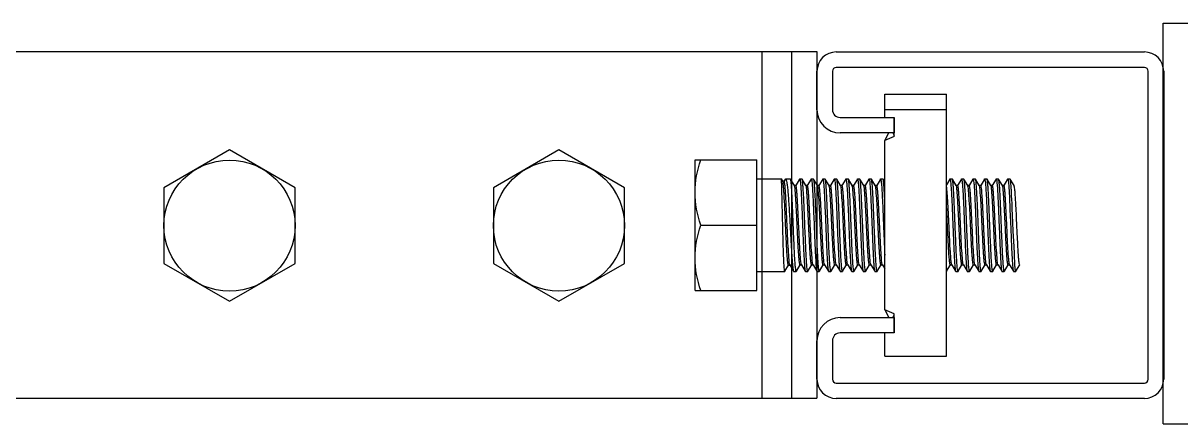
# Model space of a CAD drawing. Extents: x 185245 to 1992634, y -19957 to 755165.
# Drawn here: x 1881130 to 1881814, y 565355 to 565592 of the extents above; entities that cross this region are included whole.
import ezdxf

# ---------------------------------------------------------------- set-up
doc = ezdxf.new("R2010")
doc.units = 0
doc.header["$LTSCALE"] = 1000
doc.header["$MEASUREMENT"] = 0
doc.layers.add('02___PRT_ALL_AXES', color=7, linetype='Continuous')

msp = doc.modelspace()

# ---------------------------------------------------------------- linework, layer by layer
at = {"color": 0, "linetype": 'Continuous'}
for p, q in [((1881803.85, 565354.85), (1881803.85, 565591.77)), ((1881803.85, 565591.77), (1882058.99, 565591.77)), ((1881610.62, 565574.71), (1881792.7, 565574.71)), ((1881599.24, 565540.57), (1881599.24, 565563.33)), ((1881608.34, 565563.33), (1881608.34, 565540.57)), ((1881792.7, 565565.61), (1881610.62, 565565.61)), ((1881794.97, 565381.26), (1881794.97, 565563.33)), ((1881804.08, 565563.33), (1881804.08, 565381.26)), ((1881639.3, 565536.06), (1881639.3, 565540.61)), ((1881612.9, 565536.02), (1881644.76, 565536.02)), ((1881644.76, 565524.68), (1881644.76, 565536.06)), ((1881644.76, 565536.02), (1881644.76, 565526.92)), ((1881644.76, 565526.92), (1881612.9, 565526.92)), ((1881639.3, 565522.4), (1881641.67, 565526.95)), ((1881644.05, 565526.95), (1881644.76, 565525.59)), ((1881644.76, 565524.68), (1881639.3, 565522.4)), ((1881639.3, 565422.23), (1881639.3, 565522.4)), ((1881563.63, 565433.61), (1881563.63, 565511.02)), ((1881579.01, 565498.24), (1881578.21, 565499.63)), ((1881580.44, 565499.42), (1881579.81, 565498.33)), ((1881583.62, 565499.57), (1881583.55, 565499.63)), ((1881585.87, 565495.69), (1881583.62, 565499.57)), ((1881588.94, 565499.57), (1881586.7, 565495.71)), ((1881588.94, 565499.57), (1881589.01, 565499.63)), ((1881590.45, 565499.57), (1881590.38, 565499.63)), ((1881592.7, 565495.69), (1881590.45, 565499.57)), ((1881595.77, 565499.57), (1881593.53, 565495.71)), ((1881595.77, 565499.57), (1881595.84, 565499.63)), ((1881597.28, 565499.57), (1881597.21, 565499.63)), ((1881599.53, 565495.69), (1881597.28, 565499.57)), ((1881602.6, 565499.57), (1881600.36, 565495.71)), ((1881602.6, 565499.57), (1881602.67, 565499.63)), ((1881604.11, 565499.57), (1881604.04, 565499.63)), ((1881606.36, 565495.69), (1881604.11, 565499.57)), ((1881609.43, 565499.57), (1881607.19, 565495.71)), ((1881609.43, 565499.57), (1881609.5, 565499.63)), ((1881610.94, 565499.57), (1881610.87, 565499.63)), ((1881613.19, 565495.69), (1881610.94, 565499.57)), ((1881616.26, 565499.57), (1881614.02, 565495.71)), ((1881616.26, 565499.57), (1881616.33, 565499.63)), ((1881617.77, 565499.57), (1881617.7, 565499.63)), ((1881620.02, 565495.69), (1881617.77, 565499.57)), ((1881623.09, 565499.57), (1881620.85, 565495.71)), ((1881623.09, 565499.57), (1881623.16, 565499.63)), ((1881624.6, 565499.57), (1881624.53, 565499.63)), ((1881626.85, 565495.69), (1881624.6, 565499.57)), ((1881629.92, 565499.57), (1881627.68, 565495.71)), ((1881629.92, 565499.57), (1881629.99, 565499.63)), ((1881631.43, 565499.57), (1881631.36, 565499.63)), ((1881633.68, 565495.69), (1881631.43, 565499.57)), ((1881636.75, 565499.57), (1881634.51, 565495.71)), ((1881636.75, 565499.57), (1881636.82, 565499.63)), ((1881638.26, 565499.57), (1881638.19, 565499.63)), ((1881639.3, 565497.78), (1881638.26, 565499.57)), ((1881677.73, 565499.57), (1881675.72, 565496.11)), ((1881677.73, 565499.57), (1881677.8, 565499.63)), ((1881679.24, 565499.57), (1881679.17, 565499.63)), ((1881681.49, 565495.69), (1881679.24, 565499.57)), ((1881684.56, 565499.57), (1881682.32, 565495.71)), ((1881684.56, 565499.57), (1881684.63, 565499.63)), ((1881686.07, 565499.57), (1881686, 565499.63)), ((1881688.32, 565495.69), (1881686.07, 565499.57)), ((1881691.39, 565499.57), (1881689.15, 565495.71)), ((1881691.39, 565499.57), (1881691.46, 565499.63)), ((1881692.9, 565499.57), (1881692.83, 565499.63)), ((1881695.15, 565495.69), (1881692.9, 565499.57)), ((1881698.22, 565499.57), (1881695.98, 565495.71)), ((1881698.22, 565499.57), (1881698.29, 565499.63)), ((1881699.73, 565499.57), (1881699.66, 565499.63)), ((1881701.98, 565495.69), (1881699.73, 565499.57)), ((1881705.05, 565499.57), (1881702.81, 565495.71)), ((1881705.05, 565499.57), (1881705.12, 565499.63)), ((1881706.56, 565499.57), (1881706.49, 565499.63)), ((1881708.81, 565495.69), (1881706.56, 565499.57)), ((1881711.88, 565499.57), (1881709.64, 565495.71)), ((1881711.88, 565499.57), (1881711.95, 565499.63)), ((1881713.39, 565499.57), (1881713.32, 565499.63)), ((1881715.64, 565495.69), (1881713.39, 565499.57)), ((1881579.84, 565498.31), (1881578.97, 565498.31)), ((1881585.91, 565495.62), (1881585.87, 565495.69)), ((1881586.74, 565495.69), (1881585.87, 565495.69)), ((1881585.97, 565495.49), (1881585.91, 565495.62)), ((1881592.74, 565495.62), (1881592.7, 565495.69)), ((1881593.57, 565495.69), (1881592.7, 565495.69)), ((1881592.78, 565495.54), (1881592.74, 565495.61)), ((1881599.57, 565495.62), (1881599.53, 565495.69)), ((1881600.4, 565495.69), (1881599.53, 565495.69)), ((1881599.62, 565495.51), (1881599.57, 565495.62)), ((1881606.4, 565495.62), (1881606.36, 565495.69)), ((1881607.23, 565495.69), (1881606.36, 565495.69)), ((1881606.47, 565495.44), (1881606.4, 565495.62)), ((1881613.23, 565495.62), (1881613.19, 565495.69)), ((1881614.06, 565495.69), (1881613.19, 565495.69)), ((1881613.29, 565495.49), (1881613.23, 565495.62)), ((1881620.06, 565495.62), (1881620.02, 565495.69)), ((1881620.89, 565495.69), (1881620.02, 565495.69)), ((1881620.1, 565495.54), (1881620.06, 565495.61)), ((1881626.89, 565495.62), (1881626.85, 565495.69)), ((1881627.71, 565495.69), (1881626.85, 565495.69)), ((1881626.94, 565495.51), (1881626.89, 565495.62)), ((1881633.72, 565495.62), (1881633.68, 565495.69)), ((1881634.54, 565495.69), (1881633.68, 565495.69)), ((1881633.79, 565495.44), (1881633.72, 565495.62)), ((1881681.53, 565495.62), (1881681.49, 565495.69)), ((1881682.35, 565495.69), (1881681.49, 565495.69)), ((1881681.58, 565495.51), (1881681.53, 565495.62)), ((1881688.36, 565495.62), (1881688.32, 565495.69)), ((1881689.18, 565495.69), (1881688.32, 565495.69)), ((1881688.43, 565495.44), (1881688.36, 565495.62)), ((1881696.01, 565495.69), (1881695.15, 565495.69)), ((1881695.19, 565495.62), (1881695.15, 565495.69)), ((1881695.25, 565495.49), (1881695.19, 565495.62)), ((1881702.84, 565495.69), (1881701.98, 565495.69)), ((1881702.02, 565495.62), (1881701.98, 565495.69)), ((1881702.06, 565495.54), (1881702.02, 565495.61)), ((1881709.67, 565495.69), (1881708.81, 565495.69)), ((1881708.85, 565495.62), (1881708.81, 565495.69)), ((1881708.9, 565495.51), (1881708.85, 565495.62)), ((1881580.32, 565445.04), (1881580.27, 565444.99)), ((1881580.32, 565445.04), (1881582.43, 565448.68)), ((1881582.4, 565448.7), (1881583.26, 565448.7)), ((1881583.2, 565448.82), (1881583.18, 565448.86)), ((1881583.22, 565448.78), (1881583.2, 565448.82)), ((1881583.22, 565448.78), (1881585.36, 565445.08)), ((1881585.36, 565445.08), (1881585.46, 565444.99)), ((1881587.04, 565445.06), (1881586.96, 565444.99)), ((1881587.04, 565445.06), (1881589.27, 565448.92)), ((1881589.24, 565448.94), (1881590.11, 565448.94)), ((1881590.06, 565449.01), (1881589.99, 565449.19)), ((1881590.06, 565449.01), (1881590.11, 565448.94)), ((1881590.11, 565448.94), (1881592.35, 565445.06)), ((1881592.35, 565445.06), (1881592.43, 565444.99)), ((1881593.87, 565445.06), (1881593.79, 565444.99)), ((1881593.87, 565445.06), (1881596.1, 565448.92)), ((1881596.07, 565448.94), (1881596.94, 565448.94)), ((1881596.89, 565449.01), (1881596.84, 565449.12)), ((1881596.89, 565449.01), (1881596.94, 565448.94)), ((1881596.94, 565448.94), (1881599.18, 565445.06)), ((1881599.18, 565445.06), (1881599.26, 565444.99)), ((1881600.7, 565445.06), (1881600.62, 565444.99)), ((1881600.7, 565445.06), (1881602.93, 565448.92)), ((1881602.9, 565448.94), (1881603.77, 565448.94)), ((1881603.72, 565449.01), (1881603.69, 565449.09)), ((1881603.72, 565449.01), (1881603.77, 565448.94)), ((1881603.77, 565448.94), (1881606.01, 565445.06)), ((1881606.01, 565445.06), (1881606.09, 565444.99)), ((1881607.53, 565445.06), (1881607.45, 565444.99)), ((1881607.53, 565445.06), (1881609.76, 565448.92)), ((1881609.73, 565448.94), (1881610.6, 565448.94)), ((1881610.55, 565449.01), (1881610.5, 565449.13)), ((1881610.55, 565449.01), (1881610.6, 565448.94)), ((1881610.6, 565448.94), (1881612.84, 565445.06)), ((1881612.84, 565445.06), (1881612.92, 565444.99)), ((1881614.36, 565445.06), (1881614.28, 565444.99)), ((1881614.36, 565445.06), (1881616.59, 565448.92)), ((1881616.56, 565448.94), (1881617.43, 565448.94)), ((1881617.38, 565449.01), (1881617.31, 565449.19)), ((1881617.38, 565449.01), (1881617.43, 565448.94)), ((1881617.43, 565448.94), (1881619.67, 565445.06)), ((1881619.67, 565445.06), (1881619.75, 565444.99)), ((1881621.19, 565445.06), (1881621.11, 565444.99)), ((1881621.19, 565445.06), (1881623.42, 565448.92)), ((1881623.39, 565448.94), (1881624.26, 565448.94)), ((1881624.21, 565449.01), (1881624.16, 565449.12)), ((1881624.21, 565449.01), (1881624.26, 565448.94)), ((1881624.26, 565448.94), (1881626.5, 565445.06)), ((1881626.5, 565445.06), (1881626.58, 565444.99)), ((1881628.02, 565445.06), (1881627.94, 565444.99)), ((1881628.02, 565445.06), (1881630.25, 565448.92)), ((1881630.22, 565448.94), (1881631.09, 565448.94)), ((1881631.04, 565449.01), (1881631.01, 565449.09)), ((1881631.04, 565449.01), (1881631.09, 565448.94)), ((1881631.09, 565448.94), (1881633.33, 565445.06)), ((1881633.33, 565445.06), (1881633.41, 565444.99)), ((1881634.85, 565445.06), (1881634.77, 565444.99)), ((1881634.85, 565445.06), (1881637.08, 565448.92)), ((1881637.05, 565448.94), (1881637.92, 565448.94)), ((1881637.87, 565449.01), (1881637.82, 565449.13)), ((1881637.87, 565449.01), (1881637.92, 565448.94)), ((1881637.92, 565448.94), (1881639.3, 565446.56)), ((1881675.75, 565444.99), (1881675.72, 565445)), ((1881675.83, 565445.06), (1881675.75, 565444.99)), ((1881675.83, 565445.06), (1881678.06, 565448.92)), ((1881678.03, 565448.94), (1881678.9, 565448.94)), ((1881678.85, 565449.01), (1881678.8, 565449.12)), ((1881678.85, 565449.01), (1881678.9, 565448.94)), ((1881678.9, 565448.94), (1881681.14, 565445.06)), ((1881681.14, 565445.06), (1881681.22, 565444.99)), ((1881682.66, 565445.06), (1881682.58, 565444.99)), ((1881682.66, 565445.06), (1881684.89, 565448.92)), ((1881684.86, 565448.94), (1881685.73, 565448.94)), ((1881685.68, 565449.01), (1881685.65, 565449.09)), ((1881685.68, 565449.01), (1881685.73, 565448.94)), ((1881685.73, 565448.94), (1881687.97, 565445.06)), ((1881687.97, 565445.06), (1881688.05, 565444.99)), ((1881689.49, 565445.06), (1881689.41, 565444.99)), ((1881689.49, 565445.06), (1881691.72, 565448.92)), ((1881691.69, 565448.94), (1881692.56, 565448.94)), ((1881692.51, 565449.01), (1881692.46, 565449.13)), ((1881692.51, 565449.01), (1881692.56, 565448.94)), ((1881692.56, 565448.94), (1881694.8, 565445.06)), ((1881694.8, 565445.06), (1881694.88, 565444.99)), ((1881696.32, 565445.06), (1881696.24, 565444.99)), ((1881696.32, 565445.06), (1881698.55, 565448.92)), ((1881698.52, 565448.94), (1881699.39, 565448.94)), ((1881699.34, 565449.01), (1881699.27, 565449.19)), ((1881699.34, 565449.01), (1881699.39, 565448.94)), ((1881699.39, 565448.94), (1881701.63, 565445.06)), ((1881701.63, 565445.06), (1881701.71, 565444.99)), ((1881703.15, 565445.06), (1881703.07, 565444.99)), ((1881703.15, 565445.06), (1881705.38, 565448.92)), ((1881705.35, 565448.94), (1881706.22, 565448.94)), ((1881706.17, 565449.01), (1881706.12, 565449.12)), ((1881706.17, 565449.01), (1881706.22, 565448.94)), ((1881706.22, 565448.94), (1881708.46, 565445.06)), ((1881708.46, 565445.06), (1881708.54, 565444.99)), ((1881709.98, 565445.06), (1881709.9, 565444.99)), ((1881709.98, 565445.06), (1881712.21, 565448.92)), ((1881712.18, 565448.94), (1881713.05, 565448.94)), ((1881713, 565449.01), (1881712.97, 565449.09)), ((1881713, 565449.01), (1881713.05, 565448.94)), ((1881713.05, 565448.94), (1881715.29, 565445.06)), ((1881715.29, 565445.06), (1881715.37, 565444.99)), ((1881716.81, 565445.06), (1881716.73, 565444.99)), ((1881716.81, 565445.06), (1881719.04, 565448.92)), ((1881716.81, 565445.06), (1881717.35, 565446)), ((1881612.9, 565417.67), (1881644.76, 565417.67)), ((1881644.76, 565419.95), (1881639.3, 565422.23)), ((1881639.3, 565422.23), (1881641.67, 565417.67)), ((1881644.05, 565417.67), (1881644.76, 565419.04)), ((1881644.76, 565408.57), (1881644.76, 565419.95)), ((1881644.76, 565417.67), (1881644.76, 565408.57)), ((1881599.24, 565381.26), (1881599.24, 565404.02)), ((1881608.34, 565404.02), (1881608.34, 565381.26)), ((1881644.76, 565408.57), (1881612.9, 565408.57)), ((1881639.3, 565394.91), (1881639.3, 565408.57)), ((1881610.62, 565378.98), (1881792.7, 565378.98)), ((1881792.7, 565369.88), (1881610.62, 565369.88)), ((1881803.85, 565354.85), (1882058.99, 565354.85))]:
    msp.add_line(p, q, dxfattribs=at)
at = {"color": 0}
for p, q in [((1880999.45, 565575.01), (1881599.11, 565575.01)), ((1881322.17, 565575.01), (1881599.11, 565575.01)), ((1881566.56, 565575.01), (1881566.56, 565370.09)), ((1881584.12, 565575.01), (1881584.12, 565370.09)), ((1881599.11, 565575.01), (1881599.11, 565370.09)), ((1880459.92, 565370.01), (1881599.11, 565370.09)), ((1881322.17, 565370.09), (1881599.11, 565370.09))]:
    msp.add_line(p, q, dxfattribs=at)
at = {"color": 0, "linetype": 'Continuous'}
for centre, radius, start, end in [((1881610.62, 565563.33), 11.38, 90, 180), ((1881792.7, 565563.33), 11.38, 0, 90), ((1881610.62, 565563.33), 2.28, 90, 180), ((1881792.7, 565563.33), 2.28, 0, 90), ((1881612.9, 565540.57), 13.66, 180, 270), ((1881612.9, 565540.57), 4.55, 180, 270), ((1881612.9, 565404.02), 13.66, 90, 180), ((1881612.9, 565404.02), 4.55, 90, 180), ((1881610.62, 565381.26), 11.38, 180, 270), ((1881610.62, 565381.26), 2.28, 180, 270), ((1881792.7, 565381.26), 11.38, 270, 0), ((1881792.7, 565381.26), 2.28, 270, 0)]:
    msp.add_arc(centre, radius, start, end, dxfattribs=at)
for points, knots in [([(1881579, 565472.31), (1881578.91, 565475.77), (1881578.79, 565480.78), (1881578.63, 565487.17), (1881578.54, 565491.24), (1881578.41, 565494.59), (1881578.41, 565497.13), (1881578.21, 565498.67), (1881578.31, 565499.46), (1881578.21, 565499.63)], [0, 0, 0, 0, 0.378979, 0.550574, 0.701439, 0.825899, 0.919266, 0.978026, 1, 1, 1, 1]), ([(1881580.44, 565499.42), (1881580.48, 565499.48), (1881580.54, 565499.57), (1881580.65, 565499.63), (1881580.69, 565499.63)], [0, 0, 0, 0, 0.60461, 1, 1, 1, 1]), ([(1881580.69, 565499.63), (1881580.91, 565499.63), (1881581.2, 565498.67), (1881581.48, 565497.33), (1881581.81, 565494.71), (1881582.12, 565491.41), (1881582.43, 565487.3), (1881582.85, 565480.87), (1881583.13, 565475.8), (1881583.32, 565472.31)], [0, 0, 0, 0, 0.023288, 0.081106, 0.17351, 0.297357, 0.448037, 0.619843, 1, 1, 1, 1]), ([(1881585.26, 565472.31), (1881585.12, 565475.65), (1881584.87, 565481.87), (1881584.55, 565489.22), (1881584.25, 565494.1), (1881584.08, 565496.71), (1881583.86, 565498.42), (1881583.77, 565499.32), (1881583.62, 565499.57)], [0, 0, 0, 0, 0.366988, 0.682925, 0.807584, 0.903955, 0.968736, 1, 1, 1, 1]), ([(1881589.01, 565499.63), (1881589.2, 565499.63), (1881589.23, 565498.58), (1881589.53, 565497.36), (1881589.66, 565494.69), (1881589.89, 565491.41), (1881590.09, 565487.29), (1881590.38, 565480.86), (1881590.58, 565475.8), (1881590.72, 565472.31)], [0, 0, 0, 0, 0.020674, 0.077922, 0.170354, 0.294552, 0.445782, 0.618271, 1, 1, 1, 1]), ([(1881592.09, 565472.31), (1881591.95, 565475.65), (1881591.7, 565481.87), (1881591.38, 565489.22), (1881591.08, 565494.1), (1881590.91, 565496.71), (1881590.69, 565498.42), (1881590.6, 565499.32), (1881590.45, 565499.57)], [0, 0, 0, 0, 0.366992, 0.68293, 0.807585, 0.903954, 0.968736, 1, 1, 1, 1]), ([(1881595.84, 565499.63), (1881596.14, 565499.15), (1881596.21, 565497.95), (1881596.45, 565495.71), (1881596.63, 565492.85), (1881596.82, 565489.43), (1881597.03, 565484.87), (1881597.28, 565479.16), (1881597.46, 565474.6), (1881597.55, 565472.31)], [0, 0, 0, 0, 0.062069, 0.124628, 0.24966, 0.374704, 0.499766, 0.749882, 1, 1, 1, 1]), ([(1881598.92, 565472.31), (1881598.78, 565475.65), (1881598.53, 565481.87), (1881598.21, 565489.22), (1881597.91, 565494.1), (1881597.74, 565496.71), (1881597.52, 565498.42), (1881597.43, 565499.32), (1881597.28, 565499.57)], [0, 0, 0, 0, 0.366986, 0.682927, 0.807583, 0.903951, 0.968734, 1, 1, 1, 1]), ([(1881602.67, 565499.63), (1881602.96, 565499.15), (1881603.05, 565497.95), (1881603.28, 565495.71), (1881603.46, 565492.85), (1881603.65, 565489.43), (1881603.86, 565484.87), (1881604.11, 565479.16), (1881604.29, 565474.6), (1881604.38, 565472.31)], [0, 0, 0, 0, 0.062073, 0.124647, 0.249672, 0.374715, 0.499775, 0.749887, 1, 1, 1, 1]), ([(1881605.75, 565472.31), (1881605.61, 565475.65), (1881605.36, 565481.87), (1881605.04, 565489.22), (1881604.74, 565494.1), (1881604.57, 565496.71), (1881604.35, 565498.42), (1881604.26, 565499.32), (1881604.11, 565499.57)], [0, 0, 0, 0, 0.366981, 0.68292, 0.80758, 0.903952, 0.968734, 1, 1, 1, 1]), ([(1881609.5, 565499.63), (1881609.69, 565499.63), (1881609.72, 565498.58), (1881610.02, 565497.36), (1881610.15, 565494.69), (1881610.38, 565491.41), (1881610.58, 565487.29), (1881610.87, 565480.86), (1881611.07, 565475.8), (1881611.21, 565472.31)], [0, 0, 0, 0, 0.020675, 0.077925, 0.170358, 0.294556, 0.445789, 0.618278, 1, 1, 1, 1]), ([(1881612.58, 565472.31), (1881612.44, 565475.65), (1881612.19, 565481.87), (1881611.87, 565489.22), (1881611.57, 565494.1), (1881611.4, 565496.71), (1881611.18, 565498.42), (1881611.09, 565499.32), (1881610.94, 565499.57)], [0, 0, 0, 0, 0.366988, 0.682925, 0.807584, 0.903955, 0.968736, 1, 1, 1, 1]), ([(1881616.33, 565499.63), (1881616.52, 565499.63), (1881616.55, 565498.58), (1881616.85, 565497.36), (1881616.98, 565494.69), (1881617.21, 565491.41), (1881617.41, 565487.29), (1881617.7, 565480.86), (1881617.9, 565475.8), (1881618.04, 565472.31)], [0, 0, 0, 0, 0.020674, 0.077922, 0.170354, 0.294552, 0.445782, 0.618271, 1, 1, 1, 1]), ([(1881619.41, 565472.31), (1881619.27, 565475.65), (1881619.02, 565481.87), (1881618.7, 565489.22), (1881618.4, 565494.1), (1881618.23, 565496.71), (1881618.01, 565498.42), (1881617.92, 565499.32), (1881617.77, 565499.57)], [0, 0, 0, 0, 0.366992, 0.68293, 0.807585, 0.903954, 0.968736, 1, 1, 1, 1]), ([(1881623.16, 565499.63), (1881623.46, 565499.15), (1881623.53, 565497.95), (1881623.77, 565495.71), (1881623.95, 565492.85), (1881624.14, 565489.43), (1881624.35, 565484.87), (1881624.6, 565479.16), (1881624.78, 565474.6), (1881624.87, 565472.31)], [0, 0, 0, 0, 0.062069, 0.124628, 0.24966, 0.374704, 0.499766, 0.749882, 1, 1, 1, 1]), ([(1881626.24, 565472.31), (1881626.1, 565475.65), (1881625.85, 565481.87), (1881625.53, 565489.22), (1881625.23, 565494.1), (1881625.06, 565496.71), (1881624.84, 565498.42), (1881624.75, 565499.32), (1881624.6, 565499.57)], [0, 0, 0, 0, 0.366986, 0.682927, 0.807583, 0.903951, 0.968734, 1, 1, 1, 1]), ([(1881629.99, 565499.63), (1881630.28, 565499.15), (1881630.37, 565497.95), (1881630.6, 565495.71), (1881630.78, 565492.85), (1881630.97, 565489.43), (1881631.18, 565484.87), (1881631.43, 565479.16), (1881631.61, 565474.6), (1881631.7, 565472.31)], [0, 0, 0, 0, 0.062073, 0.124647, 0.249672, 0.374715, 0.499775, 0.749887, 1, 1, 1, 1]), ([(1881633.07, 565472.31), (1881632.93, 565475.65), (1881632.68, 565481.87), (1881632.36, 565489.22), (1881632.06, 565494.1), (1881631.89, 565496.71), (1881631.67, 565498.42), (1881631.58, 565499.32), (1881631.43, 565499.57)], [0, 0, 0, 0, 0.366981, 0.68292, 0.80758, 0.903952, 0.968734, 1, 1, 1, 1]), ([(1881636.82, 565499.63), (1881637.01, 565499.63), (1881637.04, 565498.58), (1881637.34, 565497.36), (1881637.47, 565494.69), (1881637.7, 565491.41), (1881637.9, 565487.29), (1881638.19, 565480.86), (1881638.39, 565475.8), (1881638.53, 565472.31)], [0, 0, 0, 0, 0.020675, 0.077925, 0.170358, 0.294556, 0.445789, 0.618278, 1, 1, 1, 1]), ([(1881639.3, 565486.63), (1881639.22, 565488.32), (1881639.05, 565491.33), (1881638.86, 565495.27), (1881638.54, 565497.85), (1881638.47, 565499.21), (1881638.26, 565499.57)], [0, 0, 0, 0, 0.391041, 0.698389, 0.904948, 1, 1, 1, 1]), ([(1881677.8, 565499.63), (1881678.1, 565499.15), (1881678.17, 565497.95), (1881678.41, 565495.71), (1881678.59, 565492.85), (1881678.78, 565489.43), (1881678.99, 565484.87), (1881679.24, 565479.16), (1881679.42, 565474.6), (1881679.51, 565472.31)], [0, 0, 0, 0, 0.062069, 0.124628, 0.24966, 0.374704, 0.499766, 0.749882, 1, 1, 1, 1]), ([(1881680.87, 565472.31), (1881680.74, 565475.65), (1881680.49, 565481.87), (1881680.17, 565489.22), (1881679.87, 565494.1), (1881679.7, 565496.71), (1881679.48, 565498.42), (1881679.38, 565499.32), (1881679.24, 565499.57)], [0, 0, 0, 0, 0.366986, 0.682927, 0.807583, 0.903951, 0.968734, 1, 1, 1, 1]), ([(1881684.63, 565499.63), (1881684.92, 565499.15), (1881685, 565497.95), (1881685.24, 565495.71), (1881685.42, 565492.85), (1881685.61, 565489.43), (1881685.82, 565484.87), (1881686.07, 565479.16), (1881686.25, 565474.6), (1881686.34, 565472.31)], [0, 0, 0, 0, 0.062073, 0.124647, 0.249672, 0.374715, 0.499775, 0.749887, 1, 1, 1, 1]), ([(1881687.7, 565472.31), (1881687.57, 565475.65), (1881687.32, 565481.87), (1881687, 565489.22), (1881686.7, 565494.1), (1881686.53, 565496.71), (1881686.31, 565498.42), (1881686.21, 565499.32), (1881686.07, 565499.57)], [0, 0, 0, 0, 0.366981, 0.68292, 0.80758, 0.903952, 0.968734, 1, 1, 1, 1]), ([(1881691.46, 565499.63), (1881691.65, 565499.63), (1881691.68, 565498.58), (1881691.97, 565497.36), (1881692.11, 565494.69), (1881692.34, 565491.41), (1881692.54, 565487.29), (1881692.83, 565480.86), (1881693.03, 565475.8), (1881693.17, 565472.31)], [0, 0, 0, 0, 0.020675, 0.077925, 0.170358, 0.294556, 0.445789, 0.618278, 1, 1, 1, 1]), ([(1881694.53, 565472.31), (1881694.4, 565475.65), (1881694.15, 565481.87), (1881693.83, 565489.22), (1881693.53, 565494.1), (1881693.36, 565496.71), (1881693.14, 565498.42), (1881693.04, 565499.32), (1881692.9, 565499.57)], [0, 0, 0, 0, 0.366988, 0.682925, 0.807584, 0.903955, 0.968736, 1, 1, 1, 1]), ([(1881698.29, 565499.63), (1881698.48, 565499.63), (1881698.51, 565498.58), (1881698.8, 565497.36), (1881698.94, 565494.69), (1881699.17, 565491.41), (1881699.37, 565487.29), (1881699.66, 565480.86), (1881699.86, 565475.8), (1881700, 565472.31)], [0, 0, 0, 0, 0.020674, 0.077922, 0.170354, 0.294552, 0.445782, 0.618271, 1, 1, 1, 1]), ([(1881701.36, 565472.31), (1881701.23, 565475.65), (1881700.98, 565481.87), (1881700.66, 565489.22), (1881700.36, 565494.1), (1881700.19, 565496.71), (1881699.97, 565498.42), (1881699.87, 565499.32), (1881699.73, 565499.57)], [0, 0, 0, 0, 0.366992, 0.68293, 0.807585, 0.903954, 0.968736, 1, 1, 1, 1]), ([(1881705.12, 565499.63), (1881705.41, 565499.15), (1881705.49, 565497.95), (1881705.73, 565495.71), (1881705.91, 565492.85), (1881706.1, 565489.43), (1881706.31, 565484.87), (1881706.56, 565479.16), (1881706.74, 565474.6), (1881706.83, 565472.31)], [0, 0, 0, 0, 0.062069, 0.124628, 0.24966, 0.374704, 0.499766, 0.749882, 1, 1, 1, 1]), ([(1881708.19, 565472.31), (1881708.06, 565475.65), (1881707.81, 565481.87), (1881707.49, 565489.22), (1881707.19, 565494.1), (1881707.02, 565496.71), (1881706.8, 565498.42), (1881706.7, 565499.32), (1881706.56, 565499.57)], [0, 0, 0, 0, 0.366986, 0.682927, 0.807583, 0.903951, 0.968734, 1, 1, 1, 1]), ([(1881711.95, 565499.63), (1881712.2, 565499.21), (1881712.32, 565498.18), (1881712.49, 565496.23), (1881712.77, 565492.75), (1881712.91, 565489.78), (1881714.55, 565452.31)], [0, 0, 0, 0, 0.124099, 0.249608, 0.499549, 1, 1, 1, 1]), ([(1881716.21, 565448.09), (1881714.12, 565492.47), (1881714, 565494.37), (1881713.84, 565496.85), (1881713.62, 565498.48), (1881713.53, 565499.33), (1881713.39, 565499.57)], [0, 0, 0, 0, 0.393102, 0.696629, 0.900807, 1, 1, 1, 1]), ([(1881582.4, 565448.7), (1881582.22, 565448.7), (1881582.14, 565449.64), (1881581.88, 565450.76), (1881581.72, 565453.16), (1881581.5, 565456.11), (1881581.29, 565459.79), (1881581, 565465.53), (1881580.67, 565473.14), (1881580.27, 565481.99), (1881579.94, 565488.77), (1881579.64, 565493.24), (1881579.46, 565495.62), (1881579.25, 565497.19), (1881579.14, 565498.01), (1881579.01, 565498.24)], [0, 0, 0, 0, 0.01052, 0.0391, 0.08506, 0.146619, 0.22135, 0.306335, 0.493724, 0.680808, 0.840683, 0.903326, 0.951582, 0.984032, 1, 1, 1, 1]), ([(1881583.18, 565448.86), (1881582.82, 565449.76), (1881582.74, 565452.84), (1881582.2, 565458.54), (1881581.89, 565466.49), (1881581.47, 565475.37), (1881581.14, 565482.8), (1881580.86, 565488.25), (1881580.67, 565491.66), (1881580.46, 565494.34), (1881580.3, 565496.49), (1881580.08, 565497.49), (1881579.99, 565498.31), (1881579.84, 565498.31)], [0, 0, 0, 0, 0.058667, 0.181398, 0.349542, 0.537959, 0.719317, 0.799263, 0.868346, 0.924327, 0.965497, 0.990759, 1, 1, 1, 1]), ([(1881589.24, 565448.94), (1881589.09, 565448.94), (1881588.99, 565449.75), (1881588.77, 565450.74), (1881588.61, 565452.84), (1881588.4, 565455.44), (1881588.2, 565458.71), (1881587.92, 565463.89), (1881587.6, 565470.87), (1881587.2, 565479.14), (1881586.88, 565486.48), (1881586.41, 565491.78), (1881586.28, 565494.63), (1881585.97, 565495.49)], [0, 0, 0, 0, 0.009862, 0.036422, 0.079279, 0.137007, 0.207601, 0.288584, 0.470051, 0.656062, 0.820625, 0.940784, 1, 1, 1, 1]), ([(1881589.99, 565449.19), (1881589.7, 565450.1), (1881589.54, 565452.98), (1881589.09, 565458.35), (1881588.76, 565465.7), (1881588.37, 565473.94), (1881588.04, 565480.88), (1881587.77, 565486.01), (1881587.57, 565489.25), (1881587.37, 565491.83), (1881587.2, 565493.91), (1881586.98, 565494.89), (1881586.89, 565495.69), (1881586.74, 565495.69)], [0, 0, 0, 0, 0.06161, 0.183132, 0.347991, 0.533432, 0.713816, 0.794195, 0.864212, 0.921438, 0.963906, 0.990221, 1, 1, 1, 1]), ([(1881596.07, 565448.94), (1881595.91, 565448.94), (1881595.82, 565449.76), (1881595.6, 565450.76), (1881595.43, 565452.88), (1881595.22, 565455.51), (1881595.03, 565458.82), (1881594.75, 565464.03), (1881594.42, 565471.06), (1881594.02, 565479.36), (1881593.71, 565486.7), (1881593.2, 565491.92), (1881593.11, 565494.72), (1881592.78, 565495.54)], [0, 0, 0, 0, 0.009951, 0.036772, 0.080043, 0.138305, 0.209512, 0.291137, 0.473755, 0.660367, 0.824608, 0.943318, 1, 1, 1, 1]), ([(1881596.84, 565449.12), (1881596.53, 565449.98), (1881596.41, 565452.81), (1881595.92, 565458.1), (1881595.61, 565465.44), (1881595.2, 565473.71), (1881594.88, 565480.71), (1881594.6, 565485.89), (1881594.41, 565489.17), (1881594.2, 565491.78), (1881594.04, 565493.89), (1881593.81, 565494.88), (1881593.72, 565495.69), (1881593.57, 565495.69)], [0, 0, 0, 0, 0.058624, 0.178444, 0.342933, 0.529084, 0.71082, 0.791953, 0.86269, 0.920543, 0.963496, 0.990117, 1, 1, 1, 1]), ([(1881602.9, 565448.94), (1881602.75, 565448.94), (1881602.65, 565449.75), (1881602.43, 565450.74), (1881602.26, 565452.85), (1881602.06, 565455.46), (1881601.86, 565458.74), (1881601.58, 565463.92), (1881601.26, 565470.91), (1881600.86, 565479.19), (1881600.54, 565486.53), (1881600.06, 565491.82), (1881599.94, 565494.65), (1881599.62, 565495.51)], [0, 0, 0, 0, 0.009883, 0.036504, 0.079457, 0.13731, 0.208047, 0.28918, 0.470916, 0.657067, 0.821556, 0.941376, 1, 1, 1, 1]), ([(1881603.69, 565449.09), (1881603.35, 565449.9), (1881603.26, 565452.71), (1881602.75, 565457.93), (1881602.45, 565465.27), (1881602.04, 565473.57), (1881601.72, 565480.6), (1881601.44, 565485.81), (1881601.24, 565489.12), (1881601.03, 565491.75), (1881600.87, 565493.87), (1881600.64, 565494.87), (1881600.55, 565495.69), (1881600.4, 565495.69)], [0, 0, 0, 0, 0.056682, 0.175392, 0.339633, 0.526245, 0.708863, 0.790488, 0.861695, 0.919957, 0.963228, 0.990049, 1, 1, 1, 1]), ([(1881609.73, 565448.94), (1881609.58, 565448.94), (1881609.48, 565449.74), (1881609.26, 565450.72), (1881609.1, 565452.8), (1881608.89, 565455.38), (1881608.7, 565458.62), (1881608.42, 565463.75), (1881608.1, 565470.69), (1881607.71, 565478.93), (1881607.37, 565486.28), (1881606.92, 565491.65), (1881606.77, 565494.53), (1881606.47, 565495.44)], [0, 0, 0, 0, 0.009779, 0.036094, 0.078562, 0.135788, 0.205805, 0.286184, 0.466568, 0.652009, 0.816868, 0.93839, 1, 1, 1, 1]), ([(1881610.5, 565449.13), (1881610.19, 565450), (1881610.06, 565452.85), (1881609.58, 565458.15), (1881609.26, 565465.49), (1881608.86, 565473.76), (1881608.54, 565480.74), (1881608.26, 565485.91), (1881608.07, 565489.19), (1881607.86, 565491.79), (1881607.7, 565493.89), (1881607.47, 565494.88), (1881607.38, 565495.69), (1881607.23, 565495.69)], [0, 0, 0, 0, 0.059216, 0.179375, 0.343938, 0.529949, 0.711416, 0.792399, 0.862993, 0.920721, 0.963578, 0.990138, 1, 1, 1, 1]), ([(1881616.56, 565448.94), (1881616.41, 565448.94), (1881616.31, 565449.75), (1881616.09, 565450.74), (1881615.93, 565452.84), (1881615.72, 565455.44), (1881615.52, 565458.71), (1881615.24, 565463.89), (1881614.92, 565470.87), (1881614.52, 565479.14), (1881614.2, 565486.48), (1881613.73, 565491.78), (1881613.6, 565494.63), (1881613.29, 565495.49)], [0, 0, 0, 0, 0.009862, 0.036422, 0.079279, 0.137007, 0.207601, 0.288584, 0.470051, 0.656062, 0.820625, 0.940784, 1, 1, 1, 1]), ([(1881617.31, 565449.19), (1881617.02, 565450.1), (1881616.86, 565452.98), (1881616.41, 565458.35), (1881616.08, 565465.7), (1881615.68, 565473.94), (1881615.36, 565480.88), (1881615.09, 565486.01), (1881614.89, 565489.25), (1881614.69, 565491.83), (1881614.52, 565493.91), (1881614.3, 565494.89), (1881614.21, 565495.69), (1881614.06, 565495.69)], [0, 0, 0, 0, 0.06161, 0.183132, 0.347991, 0.533432, 0.713816, 0.794195, 0.864212, 0.921438, 0.963906, 0.990221, 1, 1, 1, 1]), ([(1881623.39, 565448.94), (1881623.23, 565448.94), (1881623.14, 565449.76), (1881622.91, 565450.76), (1881622.75, 565452.88), (1881622.54, 565455.51), (1881622.35, 565458.82), (1881622.07, 565464.03), (1881621.74, 565471.06), (1881621.34, 565479.36), (1881621.03, 565486.7), (1881620.52, 565491.92), (1881620.43, 565494.72), (1881620.1, 565495.54)], [0, 0, 0, 0, 0.009951, 0.036772, 0.080043, 0.138305, 0.209512, 0.291137, 0.473755, 0.660367, 0.824608, 0.943318, 1, 1, 1, 1]), ([(1881624.16, 565449.12), (1881623.85, 565449.98), (1881623.73, 565452.81), (1881623.24, 565458.1), (1881622.92, 565465.44), (1881622.52, 565473.71), (1881622.2, 565480.71), (1881621.92, 565485.89), (1881621.73, 565489.17), (1881621.52, 565491.78), (1881621.36, 565493.89), (1881621.13, 565494.88), (1881621.04, 565495.69), (1881620.89, 565495.69)], [0, 0, 0, 0, 0.058624, 0.178444, 0.342933, 0.529084, 0.71082, 0.791953, 0.86269, 0.920543, 0.963496, 0.990117, 1, 1, 1, 1]), ([(1881630.22, 565448.94), (1881630.07, 565448.94), (1881629.97, 565449.75), (1881629.75, 565450.74), (1881629.58, 565452.85), (1881629.38, 565455.46), (1881629.18, 565458.74), (1881628.9, 565463.92), (1881628.58, 565470.91), (1881628.18, 565479.19), (1881627.86, 565486.53), (1881627.38, 565491.82), (1881627.26, 565494.65), (1881626.94, 565495.51)], [0, 0, 0, 0, 0.009883, 0.036504, 0.079457, 0.13731, 0.208047, 0.28918, 0.470916, 0.657067, 0.821556, 0.941376, 1, 1, 1, 1]), ([(1881631.01, 565449.09), (1881630.67, 565449.9), (1881630.58, 565452.71), (1881630.07, 565457.93), (1881629.77, 565465.27), (1881629.36, 565473.57), (1881629.04, 565480.6), (1881628.76, 565485.81), (1881628.56, 565489.12), (1881628.35, 565491.75), (1881628.19, 565493.87), (1881627.96, 565494.87), (1881627.87, 565495.69), (1881627.71, 565495.69)], [0, 0, 0, 0, 0.056682, 0.175392, 0.339633, 0.526245, 0.708863, 0.790488, 0.861695, 0.919957, 0.963228, 0.990049, 1, 1, 1, 1]), ([(1881637.05, 565448.94), (1881636.9, 565448.94), (1881636.8, 565449.74), (1881636.58, 565450.72), (1881636.42, 565452.8), (1881636.21, 565455.38), (1881636.02, 565458.62), (1881635.74, 565463.75), (1881635.42, 565470.69), (1881635.03, 565478.93), (1881634.69, 565486.28), (1881634.24, 565491.65), (1881634.08, 565494.53), (1881633.79, 565495.44)], [0, 0, 0, 0, 0.009779, 0.036094, 0.078562, 0.135788, 0.205805, 0.286184, 0.466568, 0.652009, 0.816868, 0.93839, 1, 1, 1, 1]), ([(1881637.82, 565449.13), (1881637.51, 565450), (1881637.38, 565452.85), (1881636.9, 565458.15), (1881636.58, 565465.49), (1881636.18, 565473.76), (1881635.86, 565480.74), (1881635.58, 565485.91), (1881635.39, 565489.19), (1881635.18, 565491.79), (1881635.02, 565493.89), (1881634.79, 565494.88), (1881634.7, 565495.69), (1881634.54, 565495.69)], [0, 0, 0, 0, 0.059216, 0.179375, 0.343938, 0.529949, 0.711416, 0.792399, 0.862993, 0.920721, 0.963578, 0.990138, 1, 1, 1, 1]), ([(1881678.8, 565449.12), (1881678.51, 565449.9), (1881678.38, 565452.46), (1881677.94, 565457.25), (1881677.63, 565463.96), (1881677.26, 565471.69), (1881676.89, 565479.5), (1881676.56, 565486.43), (1881676.17, 565491.58), (1881675.96, 565494.36), (1881675.72, 565495.31)], [0, 0, 0, 0, 0.053745, 0.162765, 0.3138, 0.48818, 0.6643, 0.82034, 0.936997, 1, 1, 1, 1]), ([(1881684.86, 565448.94), (1881684.71, 565448.94), (1881684.61, 565449.75), (1881684.39, 565450.74), (1881684.22, 565452.85), (1881684.02, 565455.46), (1881683.82, 565458.74), (1881683.54, 565463.92), (1881683.22, 565470.91), (1881682.82, 565479.19), (1881682.5, 565486.53), (1881682.02, 565491.82), (1881681.9, 565494.65), (1881681.58, 565495.51)], [0, 0, 0, 0, 0.009883, 0.036504, 0.079457, 0.13731, 0.208047, 0.28918, 0.470916, 0.657067, 0.821556, 0.941376, 1, 1, 1, 1]), ([(1881685.65, 565449.09), (1881685.31, 565449.9), (1881685.22, 565452.71), (1881684.71, 565457.93), (1881684.41, 565465.27), (1881684, 565473.57), (1881683.68, 565480.6), (1881683.4, 565485.81), (1881683.2, 565489.12), (1881682.99, 565491.75), (1881682.83, 565493.87), (1881682.6, 565494.87), (1881682.51, 565495.69), (1881682.35, 565495.69)], [0, 0, 0, 0, 0.056682, 0.175392, 0.339633, 0.526245, 0.708863, 0.790488, 0.861695, 0.919957, 0.963228, 0.990049, 1, 1, 1, 1]), ([(1881691.69, 565448.94), (1881691.54, 565448.94), (1881691.44, 565449.74), (1881691.22, 565450.72), (1881691.06, 565452.8), (1881690.85, 565455.38), (1881690.66, 565458.62), (1881690.38, 565463.75), (1881690.06, 565470.69), (1881689.67, 565478.93), (1881689.33, 565486.28), (1881688.88, 565491.65), (1881688.72, 565494.53), (1881688.43, 565495.44)], [0, 0, 0, 0, 0.009779, 0.036094, 0.078562, 0.135788, 0.205805, 0.286184, 0.466568, 0.652009, 0.816868, 0.93839, 1, 1, 1, 1]), ([(1881692.46, 565449.13), (1881692.15, 565450), (1881692.02, 565452.85), (1881691.54, 565458.15), (1881691.22, 565465.49), (1881690.82, 565473.76), (1881690.5, 565480.74), (1881690.22, 565485.91), (1881690.03, 565489.19), (1881689.82, 565491.79), (1881689.66, 565493.89), (1881689.43, 565494.88), (1881689.34, 565495.69), (1881689.18, 565495.69)], [0, 0, 0, 0, 0.059216, 0.179375, 0.343938, 0.529949, 0.711416, 0.792399, 0.862993, 0.920721, 0.963578, 0.990138, 1, 1, 1, 1]), ([(1881698.52, 565448.94), (1881698.37, 565448.94), (1881698.27, 565449.75), (1881698.05, 565450.74), (1881697.88, 565452.84), (1881697.68, 565455.44), (1881697.48, 565458.71), (1881697.2, 565463.89), (1881696.88, 565470.87), (1881696.48, 565479.14), (1881696.16, 565486.48), (1881695.68, 565491.78), (1881695.56, 565494.63), (1881695.25, 565495.49)], [0, 0, 0, 0, 0.009862, 0.036422, 0.079279, 0.137007, 0.207601, 0.288584, 0.470051, 0.656062, 0.820625, 0.940784, 1, 1, 1, 1]), ([(1881699.27, 565449.19), (1881698.98, 565450.1), (1881698.82, 565452.98), (1881698.37, 565458.35), (1881698.04, 565465.7), (1881697.64, 565473.94), (1881697.32, 565480.88), (1881697.04, 565486.01), (1881696.85, 565489.25), (1881696.65, 565491.83), (1881696.48, 565493.91), (1881696.26, 565494.89), (1881696.17, 565495.69), (1881696.01, 565495.69)], [0, 0, 0, 0, 0.06161, 0.183132, 0.347991, 0.533432, 0.713816, 0.794195, 0.864212, 0.921438, 0.963906, 0.990221, 1, 1, 1, 1]), ([(1881705.35, 565448.94), (1881705.19, 565448.94), (1881705.1, 565449.76), (1881704.87, 565450.76), (1881704.71, 565452.88), (1881704.5, 565455.51), (1881704.31, 565458.82), (1881704.03, 565464.03), (1881703.7, 565471.06), (1881703.3, 565479.36), (1881702.99, 565486.7), (1881702.48, 565491.92), (1881702.39, 565494.72), (1881702.06, 565495.54)], [0, 0, 0, 0, 0.009951, 0.036772, 0.080043, 0.138305, 0.209512, 0.291137, 0.473755, 0.660367, 0.824608, 0.943318, 1, 1, 1, 1]), ([(1881706.12, 565449.12), (1881705.81, 565449.98), (1881705.69, 565452.81), (1881705.2, 565458.1), (1881704.88, 565465.44), (1881704.48, 565473.71), (1881704.16, 565480.71), (1881703.88, 565485.89), (1881703.69, 565489.17), (1881703.48, 565491.78), (1881703.32, 565493.89), (1881703.09, 565494.88), (1881703, 565495.69), (1881702.84, 565495.69)], [0, 0, 0, 0, 0.058624, 0.178444, 0.342933, 0.529084, 0.71082, 0.791953, 0.86269, 0.920543, 0.963496, 0.990117, 1, 1, 1, 1]), ([(1881710.47, 565472.3), (1881710.34, 565475.05), (1881710.09, 565480.21), (1881709.78, 565487.12), (1881709.33, 565492.06), (1881709.2, 565494.7), (1881708.9, 565495.51)], [0, 0, 0, 0, 0.355598, 0.665454, 0.889721, 1, 1, 1, 1]), ([(1881711.89, 565461.7), (1881711.04, 565479.68), (1881710.86, 565483.19), (1881710.61, 565487.61), (1881710.43, 565490.34), (1881710.25, 565492.5), (1881710.09, 565494.22), (1881709.91, 565495.04), (1881709.8, 565495.69), (1881709.67, 565495.69)], [0, 0, 0, 0, 0.395624, 0.567717, 0.715911, 0.835986, 0.924567, 0.979325, 1, 1, 1, 1]), ([(1881717.86, 565461.7), (1881717, 565479.68), (1881716.83, 565483.19), (1881716.57, 565487.61), (1881716.4, 565490.34), (1881716.21, 565492.5), (1881716.06, 565494.22), (1881715.87, 565495.04), (1881715.77, 565495.69), (1881715.64, 565495.69)], [0, 0, 0, 0, 0.395624, 0.567717, 0.715911, 0.835986, 0.924567, 0.979325, 1, 1, 1, 1]), ([(1881678.03, 565448.94), (1881677.95, 565448.94), (1881677.83, 565449.32), (1881677.71, 565449.85), (1881677.57, 565450.9), (1881677.37, 565452.94), (1881677.13, 565456.34), (1881676.85, 565461.17), (1881676.58, 565466.79), (1881676.21, 565474.67), (1881675.94, 565480.64), (1881675.72, 565484.56)], [0, 0, 0, 0, 0.007019, 0.024616, 0.053116, 0.09213, 0.198909, 0.337627, 0.49863, 0.670688, 1, 1, 1, 1]), ([(1881580.27, 565444.99), (1881580.08, 565444.99), (1881580.12, 565446.07), (1881579.82, 565447.26), (1881579.75, 565449.95), (1881579.56, 565453.22), (1881579.42, 565457.34), (1881579.22, 565463.76), (1881579.09, 565468.83), (1881579, 565472.31)], [0, 0, 0, 0, 0.020229, 0.077353, 0.169761, 0.293996, 0.445316, 0.617937, 1, 1, 1, 1]), ([(1881583.32, 565472.31), (1881583.5, 565469), (1881583.83, 565462.82), (1881584.24, 565455.51), (1881584.61, 565450.64), (1881584.82, 565448.02), (1881585.08, 565446.27), (1881585.21, 565445.35), (1881585.36, 565445.08)], [0, 0, 0, 0, 0.364371, 0.67889, 0.80359, 0.900615, 0.966712, 1, 1, 1, 1]), ([(1881586.96, 565444.99), (1881586.77, 565444.99), (1881586.74, 565446.05), (1881586.45, 565447.27), (1881586.31, 565449.94), (1881586.08, 565453.22), (1881585.88, 565457.34), (1881585.59, 565463.76), (1881585.39, 565468.83), (1881585.26, 565472.31)], [0, 0, 0, 0, 0.020675, 0.077925, 0.170358, 0.294556, 0.445789, 0.618278, 1, 1, 1, 1]), ([(1881590.72, 565472.31), (1881590.85, 565468.97), (1881591.1, 565462.76), (1881591.42, 565455.41), (1881591.72, 565450.53), (1881591.89, 565447.92), (1881592.12, 565446.21), (1881592.21, 565445.31), (1881592.35, 565445.06)], [0, 0, 0, 0, 0.366981, 0.682921, 0.807581, 0.903952, 0.968734, 1, 1, 1, 1]), ([(1881593.79, 565444.99), (1881593.5, 565445.48), (1881593.42, 565446.68), (1881593.18, 565448.91), (1881593.01, 565451.78), (1881592.82, 565455.2), (1881592.6, 565459.76), (1881592.36, 565465.47), (1881592.18, 565470.03), (1881592.09, 565472.31)], [0, 0, 0, 0, 0.062073, 0.124647, 0.249671, 0.374714, 0.499774, 0.749886, 1, 1, 1, 1]), ([(1881597.55, 565472.31), (1881597.68, 565468.97), (1881597.93, 565462.76), (1881598.25, 565455.41), (1881598.55, 565450.53), (1881598.72, 565447.92), (1881598.95, 565446.21), (1881599.04, 565445.31), (1881599.18, 565445.06)], [0, 0, 0, 0, 0.366986, 0.682927, 0.807583, 0.903951, 0.968734, 1, 1, 1, 1]), ([(1881600.62, 565444.99), (1881600.43, 565444.99), (1881600.4, 565446.05), (1881600.11, 565447.27), (1881599.97, 565449.94), (1881599.74, 565453.22), (1881599.54, 565457.34), (1881599.25, 565463.76), (1881599.05, 565468.83), (1881598.92, 565472.31)], [0, 0, 0, 0, 0.020673, 0.07792, 0.170352, 0.294545, 0.445773, 0.618265, 1, 1, 1, 1]), ([(1881604.38, 565472.31), (1881604.51, 565468.97), (1881604.76, 565462.76), (1881605.08, 565455.41), (1881605.38, 565450.53), (1881605.55, 565447.92), (1881605.78, 565446.21), (1881605.87, 565445.31), (1881606.01, 565445.06)], [0, 0, 0, 0, 0.366992, 0.68293, 0.807585, 0.903954, 0.968736, 1, 1, 1, 1]), ([(1881607.45, 565444.99), (1881607.26, 565444.99), (1881607.23, 565446.05), (1881606.94, 565447.27), (1881606.8, 565449.94), (1881606.57, 565453.22), (1881606.37, 565457.34), (1881606.08, 565463.76), (1881605.88, 565468.83), (1881605.75, 565472.31)], [0, 0, 0, 0, 0.020674, 0.077922, 0.170354, 0.294552, 0.445783, 0.618271, 1, 1, 1, 1]), ([(1881611.21, 565472.31), (1881611.34, 565468.97), (1881611.59, 565462.76), (1881611.91, 565455.41), (1881612.21, 565450.53), (1881612.38, 565447.92), (1881612.61, 565446.21), (1881612.7, 565445.31), (1881612.84, 565445.06)], [0, 0, 0, 0, 0.366988, 0.682925, 0.807584, 0.903955, 0.968736, 1, 1, 1, 1]), ([(1881614.28, 565444.99), (1881614.09, 565444.99), (1881614.06, 565446.05), (1881613.77, 565447.27), (1881613.63, 565449.94), (1881613.4, 565453.22), (1881613.2, 565457.34), (1881612.91, 565463.76), (1881612.71, 565468.83), (1881612.58, 565472.31)], [0, 0, 0, 0, 0.020675, 0.077925, 0.170358, 0.294556, 0.445789, 0.618278, 1, 1, 1, 1]), ([(1881618.04, 565472.31), (1881618.17, 565468.97), (1881618.42, 565462.76), (1881618.74, 565455.41), (1881619.04, 565450.53), (1881619.21, 565447.92), (1881619.44, 565446.21), (1881619.53, 565445.31), (1881619.67, 565445.06)], [0, 0, 0, 0, 0.366981, 0.682921, 0.807581, 0.903952, 0.968734, 1, 1, 1, 1]), ([(1881621.11, 565444.99), (1881620.82, 565445.48), (1881620.74, 565446.68), (1881620.5, 565448.91), (1881620.33, 565451.78), (1881620.14, 565455.2), (1881619.92, 565459.76), (1881619.68, 565465.47), (1881619.5, 565470.03), (1881619.41, 565472.31)], [0, 0, 0, 0, 0.062073, 0.124647, 0.249671, 0.374714, 0.499774, 0.749886, 1, 1, 1, 1]), ([(1881624.87, 565472.31), (1881625, 565468.97), (1881625.25, 565462.76), (1881625.57, 565455.41), (1881625.87, 565450.53), (1881626.04, 565447.92), (1881626.27, 565446.21), (1881626.36, 565445.31), (1881626.5, 565445.06)], [0, 0, 0, 0, 0.366986, 0.682927, 0.807583, 0.903951, 0.968734, 1, 1, 1, 1]), ([(1881627.94, 565444.99), (1881627.75, 565444.99), (1881627.72, 565446.05), (1881627.43, 565447.27), (1881627.29, 565449.94), (1881627.06, 565453.22), (1881626.86, 565457.34), (1881626.57, 565463.76), (1881626.37, 565468.83), (1881626.24, 565472.31)], [0, 0, 0, 0, 0.020673, 0.07792, 0.170352, 0.294545, 0.445773, 0.618265, 1, 1, 1, 1]), ([(1881631.7, 565472.31), (1881631.83, 565468.97), (1881632.08, 565462.76), (1881632.4, 565455.41), (1881632.7, 565450.53), (1881632.87, 565447.92), (1881633.1, 565446.21), (1881633.19, 565445.31), (1881633.33, 565445.06)], [0, 0, 0, 0, 0.366992, 0.68293, 0.807585, 0.903954, 0.968736, 1, 1, 1, 1]), ([(1881634.77, 565444.99), (1881634.58, 565444.99), (1881634.55, 565446.05), (1881634.26, 565447.27), (1881634.12, 565449.94), (1881633.89, 565453.22), (1881633.69, 565457.34), (1881633.4, 565463.76), (1881633.2, 565468.83), (1881633.07, 565472.31)], [0, 0, 0, 0, 0.020674, 0.077922, 0.170354, 0.294552, 0.445783, 0.618271, 1, 1, 1, 1]), ([(1881638.53, 565472.31), (1881638.59, 565470.72), (1881638.83, 565464.81), (1881639.07, 565458.91), (1881639.3, 565454.61)], [0, 0, 0, 0, 0.27054, 1, 1, 1, 1]), ([(1881679.51, 565472.31), (1881679.64, 565468.97), (1881679.89, 565462.76), (1881680.21, 565455.41), (1881680.51, 565450.53), (1881680.68, 565447.92), (1881680.91, 565446.21), (1881681, 565445.31), (1881681.14, 565445.06)], [0, 0, 0, 0, 0.366986, 0.682927, 0.807583, 0.903951, 0.968734, 1, 1, 1, 1]), ([(1881682.58, 565444.99), (1881682.39, 565444.99), (1881682.36, 565446.05), (1881682.07, 565447.27), (1881681.93, 565449.94), (1881681.7, 565453.22), (1881681.5, 565457.34), (1881681.21, 565463.76), (1881681.01, 565468.83), (1881680.87, 565472.31)], [0, 0, 0, 0, 0.020673, 0.07792, 0.170352, 0.294545, 0.445773, 0.618265, 1, 1, 1, 1]), ([(1881686.34, 565472.31), (1881686.47, 565468.97), (1881686.72, 565462.76), (1881687.04, 565455.41), (1881687.34, 565450.53), (1881687.51, 565447.92), (1881687.74, 565446.21), (1881687.83, 565445.31), (1881687.97, 565445.06)], [0, 0, 0, 0, 0.366992, 0.68293, 0.807585, 0.903954, 0.968736, 1, 1, 1, 1]), ([(1881689.41, 565444.99), (1881689.22, 565444.99), (1881689.19, 565446.05), (1881688.9, 565447.27), (1881688.76, 565449.94), (1881688.53, 565453.22), (1881688.33, 565457.34), (1881688.04, 565463.76), (1881687.84, 565468.83), (1881687.7, 565472.31)], [0, 0, 0, 0, 0.020674, 0.077922, 0.170354, 0.294552, 0.445783, 0.618271, 1, 1, 1, 1]), ([(1881693.17, 565472.31), (1881693.3, 565468.97), (1881693.55, 565462.76), (1881693.87, 565455.41), (1881694.17, 565450.53), (1881694.34, 565447.92), (1881694.57, 565446.21), (1881694.66, 565445.31), (1881694.8, 565445.06)], [0, 0, 0, 0, 0.366988, 0.682925, 0.807584, 0.903955, 0.968736, 1, 1, 1, 1]), ([(1881696.24, 565444.99), (1881696.05, 565444.99), (1881696.02, 565446.05), (1881695.73, 565447.27), (1881695.59, 565449.94), (1881695.36, 565453.22), (1881695.16, 565457.34), (1881694.87, 565463.76), (1881694.67, 565468.83), (1881694.53, 565472.31)], [0, 0, 0, 0, 0.020675, 0.077925, 0.170358, 0.294556, 0.445789, 0.618278, 1, 1, 1, 1]), ([(1881700, 565472.31), (1881700.13, 565468.97), (1881700.38, 565462.76), (1881700.7, 565455.41), (1881701, 565450.53), (1881701.17, 565447.92), (1881701.4, 565446.21), (1881701.49, 565445.31), (1881701.63, 565445.06)], [0, 0, 0, 0, 0.366981, 0.682921, 0.807581, 0.903952, 0.968734, 1, 1, 1, 1]), ([(1881703.07, 565444.99), (1881702.78, 565445.48), (1881702.7, 565446.68), (1881702.46, 565448.91), (1881702.29, 565451.78), (1881702.1, 565455.2), (1881701.88, 565459.76), (1881701.64, 565465.47), (1881701.46, 565470.03), (1881701.36, 565472.31)], [0, 0, 0, 0, 0.062073, 0.124647, 0.249671, 0.374714, 0.499774, 0.749886, 1, 1, 1, 1]), ([(1881706.83, 565472.31), (1881706.96, 565468.97), (1881707.21, 565462.76), (1881707.53, 565455.41), (1881707.83, 565450.53), (1881708, 565447.92), (1881708.23, 565446.21), (1881708.32, 565445.31), (1881708.46, 565445.06)], [0, 0, 0, 0, 0.366986, 0.682927, 0.807583, 0.903951, 0.968734, 1, 1, 1, 1]), ([(1881709.9, 565444.99), (1881709.71, 565444.99), (1881709.68, 565446.05), (1881709.39, 565447.27), (1881709.25, 565449.94), (1881709.02, 565453.22), (1881708.82, 565457.34), (1881708.53, 565463.76), (1881708.33, 565468.83), (1881708.19, 565472.31)], [0, 0, 0, 0, 0.020673, 0.07792, 0.170352, 0.294545, 0.445773, 0.618265, 1, 1, 1, 1]), ([(1881712.18, 565448.94), (1881712.01, 565448.94), (1881711.93, 565449.82), (1881711.68, 565450.89), (1881711.52, 565453.16), (1881711.3, 565455.97), (1881711.1, 565459.49), (1881710.81, 565464.99), (1881710.61, 565469.32), (1881710.47, 565472.3)], [0, 0, 0, 0, 0.021176, 0.078541, 0.17097, 0.295093, 0.446212, 0.618559, 1, 1, 1, 1]), ([(1881712.97, 565449.09), (1881712.79, 565449.51), (1881712.66, 565450.88), (1881712.37, 565453.48), (1881712.14, 565457.25), (1881711.98, 565460.11), (1881711.89, 565461.7)], [0, 0, 0, 0, 0.108365, 0.320195, 0.623449, 1, 1, 1, 1]), ([(1881719.04, 565448.92), (1881718.76, 565449.51), (1881718.62, 565450.88), (1881718.33, 565453.48), (1881718.1, 565457.25), (1881717.94, 565460.11), (1881717.86, 565461.7)], [0, 0, 0, 0, 0.108365, 0.320195, 0.623449, 1, 1, 1, 1]), ([(1881714.55, 565452.31), (1881714.65, 565450.62), (1881714.75, 565448.42), (1881715.08, 565446.03), (1881715.17, 565445.27), (1881715.29, 565445.06)], [0, 0, 0, 0, 0.695338, 0.899325, 1, 1, 1, 1]), ([(1881716.73, 565444.99), (1881716.65, 565444.99), (1881716.55, 565445.36), (1881716.36, 565446.25), (1881716.28, 565447.31), (1881716.21, 565448.09)], [0, 0, 0, 0, 0.074733, 0.265154, 1, 1, 1, 1])]:
    msp.add_open_spline(points, degree=3, knots=knots, dxfattribs=at)
at = {"layer": '02___PRT_ALL_AXES', "color": 0, "linetype": 'Continuous'}
for p, q in [((1881639.3, 565540.61), (1881639.3, 565549.72)), ((1881639.3, 565549.72), (1881675.72, 565549.72)), ((1881675.72, 565394.91), (1881675.72, 565549.72)), ((1881639.3, 565540.61), (1881675.72, 565540.61)), ((1881252.15, 565516.79), (1881213.41, 565494.42)), ((1881290.89, 565494.42), (1881252.15, 565516.79)), ((1881446.78, 565516.79), (1881408.03, 565494.42)), ((1881485.52, 565494.42), (1881446.78, 565516.79)), ((1881527.2, 565511.02), (1881563.63, 565511.02)), ((1881527.2, 565433.61), (1881527.2, 565511.02)), ((1881563.63, 565499.63), (1881578.21, 565499.63)), ((1881580.69, 565499.63), (1881583.55, 565499.63)), ((1881589.01, 565499.63), (1881590.38, 565499.63)), ((1881595.84, 565499.63), (1881597.21, 565499.63)), ((1881602.67, 565499.63), (1881604.04, 565499.63)), ((1881609.5, 565499.63), (1881610.87, 565499.63)), ((1881616.33, 565499.63), (1881617.7, 565499.63)), ((1881623.16, 565499.63), (1881624.53, 565499.63)), ((1881629.99, 565499.63), (1881631.36, 565499.63)), ((1881636.82, 565499.63), (1881638.19, 565499.63)), ((1881677.8, 565499.63), (1881679.17, 565499.63)), ((1881684.63, 565499.63), (1881686, 565499.63)), ((1881691.46, 565499.63), (1881692.83, 565499.63)), ((1881698.29, 565499.63), (1881699.66, 565499.63)), ((1881705.12, 565499.63), (1881706.49, 565499.63)), ((1881711.95, 565499.63), (1881713.32, 565499.63)), ((1881213.41, 565494.42), (1881213.41, 565449.69)), ((1881290.89, 565449.69), (1881290.89, 565494.42)), ((1881408.03, 565494.42), (1881408.03, 565449.69)), ((1881485.52, 565449.69), (1881485.52, 565494.42)), ((1881530.66, 565472.31), (1881563.63, 565472.31)), ((1881213.41, 565449.69), (1881252.15, 565427.32)), ((1881252.15, 565427.32), (1881290.89, 565449.69)), ((1881408.03, 565449.69), (1881446.78, 565427.32)), ((1881446.78, 565427.32), (1881485.52, 565449.69)), ((1881563.63, 565444.99), (1881580.27, 565444.99)), ((1881585.46, 565444.99), (1881586.96, 565444.99)), ((1881592.43, 565444.99), (1881593.79, 565444.99)), ((1881599.26, 565444.99), (1881600.62, 565444.99)), ((1881606.09, 565444.99), (1881607.45, 565444.99)), ((1881612.92, 565444.99), (1881614.28, 565444.99)), ((1881619.75, 565444.99), (1881621.11, 565444.99)), ((1881626.58, 565444.99), (1881627.94, 565444.99)), ((1881633.41, 565444.99), (1881634.77, 565444.99)), ((1881681.22, 565444.99), (1881682.58, 565444.99)), ((1881688.05, 565444.99), (1881689.41, 565444.99)), ((1881694.88, 565444.99), (1881696.24, 565444.99)), ((1881701.71, 565444.99), (1881703.07, 565444.99)), ((1881708.54, 565444.99), (1881709.9, 565444.99)), ((1881715.37, 565444.99), (1881716.73, 565444.99)), ((1881527.2, 565433.61), (1881563.63, 565433.61)), ((1881639.3, 565394.91), (1881675.72, 565394.91))]:
    msp.add_line(p, q, dxfattribs=at)
for centre in [(1881252.15, 565472.05), (1881446.78, 565472.05)]:
    msp.add_circle(centre, 38.74, dxfattribs=at)
for points in [[(1881527.2, 565491.67), (1881527.2, 565498.22), (1881528.59, 565504.8), (1881530.66, 565511.02)], [(1881530.66, 565472.31), (1881528.59, 565478.53), (1881527.2, 565485.11), (1881527.2, 565491.67)], [(1881527.2, 565452.96), (1881527.2, 565459.52), (1881528.59, 565466.1), (1881530.66, 565472.31)], [(1881530.66, 565433.61), (1881528.59, 565439.83), (1881527.2, 565446.41), (1881527.2, 565452.96)]]:
    msp.add_open_spline(points, degree=3, dxfattribs=at)

doc.saveas('drawing.dxf')
